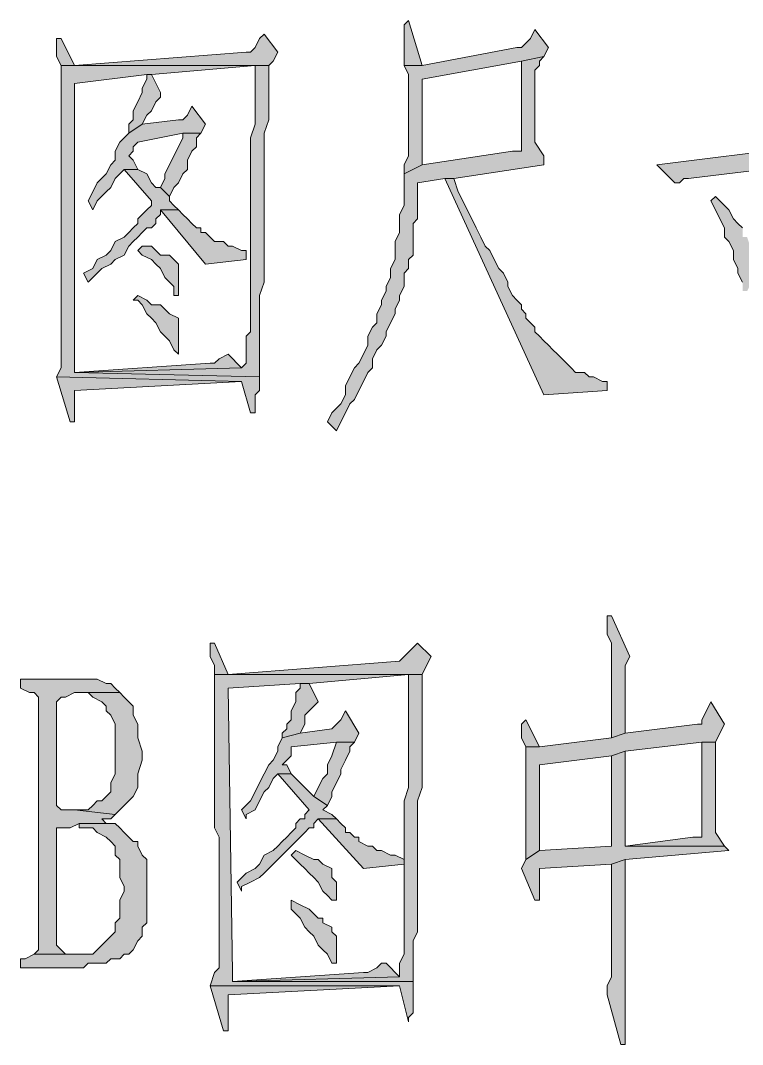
# Model space of a CAD drawing. Header units: millimetres. Extents: x 24 to 410, y 10 to 282.
# Drawn here: x 273.26 to 280.03, y 55.75 to 65.36 of the extents above; entities that cross this region are included whole.
import ezdxf

# ---------------------------------------------------------------- set-up
doc = ezdxf.new("R2010")
doc.units = ezdxf.units.MM

msp = doc.modelspace()

# ---------------------------------------------------------------- hatches: boundary and pattern name
h = msp.add_hatch(color=7)
h.dxf.hatch_style = 2
h.paths.add_polyline_path([(276.902333, 65.362667), (276.86, 65.320333), (276.86, 64.939333), (277.029333, 64.939333)])
h = msp.add_hatch(color=7)
h.dxf.hatch_style = 2
h.paths.add_polyline_path([(278.087667, 65.278), (278.045333, 65.193333), (278.003, 65.151), (277.960667, 65.108667), (277.918333, 65.108667), (277.029333, 64.939333), (276.86, 64.939333), (276.902333, 64.854667), (276.902333, 64.092667), (276.86, 64.008), (276.86, 63.923333), (277.029333, 64.008), (277.029333, 64.558333), (277.029333, 64.643), (277.029333, 64.812333), (277.960667, 64.981667), (278.172333, 65.024), (278.214667, 65.108667)])
h = msp.add_hatch(color=7)
h.dxf.hatch_style = 2
h.paths.add_polyline_path([(273.642667, 65.193333), (273.600333, 65.193333), (273.600333, 65.108667), (273.600333, 65.024), (273.642667, 64.939333), (275.463, 64.939333), (275.463, 64.854667), (275.463, 64.389), (275.420667, 64.262), (275.420667, 62.738), (275.420667, 62.695667), (275.420667, 62.441667), (275.378333, 62.399333), (275.378333, 62.145333), (275.336, 62.103), (273.769667, 62.060667), (275.505333, 62.018333), (275.505333, 62.780333), (275.547667, 62.907333), (275.547667, 64.304333), (275.59, 64.431333), (275.59, 64.939333), (273.769667, 64.939333)])
h = msp.add_hatch(color=7)
h.dxf.hatch_style = 2
h.paths.add_polyline_path([(275.547667, 65.235667), (275.505333, 65.193333), (275.463, 65.108667), (275.420667, 65.066333), (275.378333, 65.066333), (273.769667, 64.939333), (275.59, 64.939333), (275.632333, 64.981667), (275.674667, 65.066333)])
h = msp.add_hatch(color=7)
h.dxf.hatch_style = 2
h.paths.add_polyline_path([(278.172333, 65.024), (277.960667, 64.981667), (277.960667, 64.135), (277.918333, 64.135), (277.876, 64.135), (277.029333, 64.008), (276.86, 63.923333), (276.86, 63.627), (276.817667, 63.542333), (276.817667, 63.373), (276.775333, 63.288333), (276.775333, 63.119), (276.733, 63.034333), (276.733, 62.949667), (276.690667, 62.865), (276.690667, 62.822667), (276.648333, 62.738), (276.648333, 62.695667), (276.606, 62.611), (276.606, 62.526333), (276.563667, 62.484), (276.521333, 62.399333), (276.521333, 62.314667), (276.479, 62.23), (276.436667, 62.145333), (276.394333, 62.103), (276.352, 62.018333), (276.309667, 61.933667), (276.309667, 61.849), (276.267333, 61.764333), (276.182667, 61.679667), (276.140333, 61.595), (276.225, 61.510333), (276.267333, 61.595), (276.309667, 61.679667), (276.352, 61.764333), (276.394333, 61.806667), (276.436667, 61.891333), (276.479, 61.976), (276.521333, 62.060667), (276.563667, 62.103), (276.563667, 62.187667), (276.606, 62.272333), (276.648333, 62.314667), (276.690667, 62.399333), (276.690667, 62.441667), (276.733, 62.526333), (276.775333, 62.611), (276.775333, 62.653333), (276.817667, 62.738), (276.817667, 62.780333), (276.86, 62.865), (276.86, 62.992), (276.902333, 63.034333), (276.902333, 63.119), (276.944667, 63.161333), (276.944667, 63.457667), (276.987, 63.5), (276.987, 63.838667), (277.241, 63.881), (277.325667, 63.881), (278.172333, 64.008), (278.172333, 64.092667), (278.087667, 64.219667), (278.087667, 64.897), (278.13, 64.939333), (278.13, 64.981667)])
h = msp.add_hatch(color=7)
h.dxf.hatch_style = 2
h.paths.add_polyline_path([(273.642667, 64.939333), (273.642667, 62.780333), (273.642667, 62.653333), (273.642667, 62.103), (273.600333, 62.018333), (275.336, 61.976), (275.420667, 61.679667), (275.463, 61.679667), (275.463, 61.764333), (275.463, 61.849), (275.505333, 61.891333), (275.505333, 62.018333), (273.769667, 62.060667), (273.769667, 64.77), (274.447, 64.854667), (274.489333, 64.854667), (275.463, 64.939333)])
h = msp.add_hatch(color=7)
h.dxf.hatch_style = 2
h.paths.add_polyline_path([(274.489333, 64.854667), (274.447, 64.854667), (274.447, 64.812333), (274.404667, 64.727667), (274.404667, 64.685333), (274.362333, 64.600667), (274.32, 64.516), (274.32, 64.431333), (274.277667, 64.389), (274.277667, 64.304333), (274.404667, 64.389), (274.447, 64.473667), (274.489333, 64.516), (274.531667, 64.600667), (274.574, 64.643), (274.574, 64.685333)])
h = msp.add_hatch(color=7)
h.dxf.hatch_style = 2
h.paths.add_polyline_path([(274.870333, 64.558333), (274.828, 64.473667), (274.785667, 64.431333), (274.743333, 64.431333), (274.404667, 64.389), (274.277667, 64.304333), (274.235333, 64.262), (274.193, 64.219667), (274.150667, 64.135), (274.150667, 64.050333), (274.108333, 64.008), (274.066, 63.923333), (273.981333, 63.838667), (273.939, 63.754), (273.896667, 63.669333), (273.939, 63.584667), (273.981333, 63.669333), (274.066, 63.754), (274.108333, 63.796333), (274.150667, 63.881), (274.193, 63.923333), (274.235333, 63.965667), (274.362333, 63.965667), (274.32, 64.050333), (274.277667, 64.092667), (274.32, 64.135), (274.32, 64.177333), (274.362333, 64.219667), (274.785667, 64.304333), (274.955, 64.304333), (274.997333, 64.389)])
h = msp.add_hatch(color=7)
h.dxf.hatch_style = 2
h.paths.add_polyline_path([(274.955, 64.304333), (274.785667, 64.304333), (274.785667, 64.262), (274.743333, 64.177333), (274.701, 64.092667), (274.658667, 64.008), (274.616333, 63.923333), (274.616333, 63.881), (274.574, 63.796333), (274.658667, 63.711667), (274.701, 63.796333), (274.743333, 63.838667), (274.785667, 63.923333), (274.828, 63.965667), (274.828, 64.050333), (274.870333, 64.135), (274.912667, 64.177333), (274.912667, 64.262)])
h = msp.add_hatch(color=7)
h.dxf.hatch_style = 2
h.paths.add_polyline_path([(281.389667, 64.346667), (281.305, 64.304333), (281.262667, 64.262), (281.220333, 64.219667), (280.712333, 64.177333), (280.585333, 64.177333), (279.230667, 64.008), (279.4, 63.838667), (279.442333, 63.838667), (279.484667, 63.881), (279.527, 63.881), (280.585333, 64.008), (280.712333, 64.050333), (281.559, 64.135), (281.559, 64.177333)])
h = msp.add_hatch(color=7)
h.dxf.hatch_style = 2
h.paths.add_polyline_path([(274.362333, 63.965667), (274.235333, 63.965667), (274.489333, 63.669333), (274.489333, 63.627), (274.447, 63.584667), (274.404667, 63.542333), (274.362333, 63.5), (274.362333, 63.457667), (274.32, 63.415333), (274.277667, 63.373), (274.235333, 63.330667), (274.150667, 63.288333), (274.108333, 63.203667), (274.066, 63.161333), (273.981333, 63.119), (273.939, 63.034333), (273.854333, 62.992), (273.896667, 62.907333), (273.981333, 62.992), (274.023667, 63.034333), (274.108333, 63.076667), (274.150667, 63.119), (274.235333, 63.161333), (274.277667, 63.246), (274.32, 63.288333), (274.362333, 63.330667), (274.404667, 63.373), (274.447, 63.415333), (274.489333, 63.415333), (274.531667, 63.457667), (274.531667, 63.5), (274.574, 63.542333), (274.574, 63.584667), (274.743333, 63.584667), (274.701, 63.627), (274.658667, 63.669333), (274.658667, 63.711667), (274.574, 63.796333), (274.531667, 63.796333), (274.489333, 63.838667), (274.447, 63.923333)])
h = msp.add_hatch(color=7)
h.dxf.hatch_style = 2
h.paths.add_polyline_path([(277.325667, 63.881), (277.241, 63.881), (278.172333, 61.849), (278.765, 61.891333), (278.765, 61.976), (278.722667, 61.976), (278.638, 62.018333), (278.595667, 62.018333), (278.553333, 62.060667), (278.468667, 62.060667), (278.426333, 62.103), (278.384, 62.145333), (278.341667, 62.187667), (278.299333, 62.23), (278.257, 62.272333), (278.214667, 62.314667), (278.172333, 62.357), (278.13, 62.399333), (278.087667, 62.441667), (278.087667, 62.484), (278.045333, 62.526333), (278.003, 62.568667), (278.003, 62.611), (277.960667, 62.653333), (277.960667, 62.695667), (277.918333, 62.738), (277.876, 62.780333), (277.833667, 62.865), (277.833667, 62.907333), (277.791333, 62.992), (277.749, 63.034333), (277.706667, 63.119), (277.664333, 63.203667), (277.622, 63.246), (277.579667, 63.330667), (277.537333, 63.415333), (277.495, 63.5), (277.452667, 63.584667), (277.410333, 63.669333), (277.368, 63.754)])
h = msp.add_hatch(color=7)
h.dxf.hatch_style = 2
h.paths.add_polyline_path([(279.781, 63.711667), (279.738667, 63.669333), (279.781, 63.584667), (279.823333, 63.5), (279.865667, 63.415333), (279.865667, 63.330667), (279.908, 63.288333), (279.950333, 63.203667), (279.950333, 63.119), (279.992667, 63.034333), (279.992667, 62.992), (280.035, 62.907333), (280.035, 62.822667), (280.077333, 62.822667), (280.119667, 62.907333), (280.162, 62.992), (280.162, 63.161333), (280.119667, 63.203667), (280.077333, 63.330667), (280.035, 63.330667), (280.035, 63.415333), (279.992667, 63.457667), (279.950333, 63.5), (279.908, 63.584667), (279.865667, 63.627)])
h = msp.add_hatch(color=7)
h.dxf.hatch_style = 2
h.paths.add_polyline_path([(274.743333, 63.584667), (274.574, 63.584667), (274.997333, 63.076667), (275.378333, 63.119), (275.378333, 63.203667), (275.336, 63.203667), (275.251333, 63.246), (275.209, 63.246), (275.166667, 63.288333), (275.082, 63.288333), (275.039667, 63.330667), (274.997333, 63.373), (274.955, 63.373), (274.955, 63.415333), (274.912667, 63.415333), (274.870333, 63.457667), (274.828, 63.5), (274.785667, 63.542333)])
h = msp.add_hatch(color=7)
h.dxf.hatch_style = 2
h.paths.add_polyline_path([(274.404667, 63.246), (274.362333, 63.203667), (274.404667, 63.161333), (274.489333, 63.119), (274.531667, 63.076667), (274.574, 63.034333), (274.616333, 62.949667), (274.658667, 62.907333), (274.701, 62.865), (274.701, 62.780333), (274.743333, 62.780333), (274.743333, 63.076667), (274.701, 63.119), (274.658667, 63.161333), (274.574, 63.161333), (274.531667, 63.203667), (274.489333, 63.246)])
h = msp.add_hatch(color=7)
h.dxf.hatch_style = 2
h.paths.add_polyline_path([(274.362333, 62.780333), (274.32, 62.738), (274.362333, 62.738), (274.404667, 62.695667), (274.447, 62.611), (274.489333, 62.568667), (274.531667, 62.526333), (274.574, 62.441667), (274.616333, 62.399333), (274.658667, 62.357), (274.701, 62.272333), (274.743333, 62.23), (274.743333, 62.568667), (274.658667, 62.611), (274.616333, 62.653333), (274.574, 62.695667), (274.489333, 62.695667), (274.447, 62.738)])
h = msp.add_hatch(color=7)
h.dxf.hatch_style = 2
h.paths.add_polyline_path([(275.209, 62.23), (275.124333, 62.187667), (275.082, 62.145333), (275.039667, 62.145333), (273.769667, 62.060667), (275.336, 62.103)])
h = msp.add_hatch(color=7)
h.dxf.hatch_style = 2
h.paths.add_polyline_path([(273.600333, 62.018333), (273.727333, 61.595), (273.769667, 61.595), (273.769667, 61.891333), (275.336, 61.976)])
h = msp.add_hatch(color=7)
h.dxf.hatch_style = 2
h.paths.add_polyline_path([(278.807333, 59.774667), (278.765, 59.774667), (278.765, 59.69), (278.765, 59.605333), (278.807333, 59.520667), (278.807333, 58.631667), (278.934333, 58.674), (278.934333, 58.885667), (278.934333, 58.970333), (278.934333, 59.309), (278.976667, 59.393667)])
h = msp.add_hatch(color=7)
h.dxf.hatch_style = 2
h.paths.add_polyline_path([(275.082, 59.520667), (275.039667, 59.520667), (275.039667, 59.393667), (275.082, 59.309), (275.082, 59.224333), (276.902333, 59.224333), (276.902333, 58.166), (276.86, 58.039), (276.86, 57.023), (276.86, 56.980667), (276.86, 56.599667), (276.817667, 56.515), (276.817667, 56.388), (275.251333, 56.345667), (276.944667, 56.345667), (276.944667, 56.388), (276.944667, 56.726667), (276.987, 56.811333), (276.987, 58.039), (277.029333, 58.166), (277.029333, 59.224333), (275.209, 59.224333)])
h = msp.add_hatch(color=7)
h.dxf.hatch_style = 2
h.paths.add_polyline_path([(276.987, 59.520667), (276.944667, 59.478333), (276.902333, 59.436), (276.86, 59.393667), (276.817667, 59.351333), (275.209, 59.224333), (277.029333, 59.224333), (277.071667, 59.309), (277.114, 59.393667)])
h = msp.add_hatch(color=7)
h.dxf.hatch_style = 2
h.paths.add_polyline_path([(275.082, 59.224333), (275.082, 57.785), (275.124333, 57.700333), (275.124333, 57.065333), (275.124333, 56.980667), (275.124333, 56.472667), (275.082, 56.430333), (275.039667, 56.303333), (276.817667, 56.303333), (276.902333, 55.964667), (276.902333, 56.007), (276.944667, 56.049333), (276.944667, 56.345667), (275.251333, 56.345667), (275.251333, 56.430333), (275.209, 59.097333), (275.886333, 59.139667), (275.971, 59.139667), (276.902333, 59.224333)])
h = msp.add_hatch(color=7)
h.dxf.hatch_style = 2
h.paths.add_polyline_path([(273.812, 59.182), (273.261667, 59.182), (273.261667, 59.097333), (273.346333, 59.055), (273.388667, 59.055), (273.431, 59.012667), (273.431, 56.642), (273.388667, 56.599667), (273.727333, 56.599667), (273.685, 56.599667), (273.642667, 56.642), (273.600333, 56.684333), (273.600333, 57.785), (273.642667, 57.785), (273.727333, 57.785), (273.812, 57.827333), (274.150667, 57.827333), (274.066, 57.827333), (274.023667, 57.869667), (274.108333, 57.869667), (274.150667, 57.912), (273.769667, 57.954333), (273.642667, 57.954333), (273.600333, 57.996667), (273.600333, 58.970333), (273.642667, 59.012667), (273.685, 59.012667), (273.769667, 59.055), (274.193, 59.055), (274.150667, 59.097333), (274.108333, 59.139667), (274.066, 59.139667), (273.981333, 59.182)])
h = msp.add_hatch(color=7)
h.dxf.hatch_style = 2
h.paths.add_polyline_path([(275.971, 59.139667), (275.886333, 59.139667), (275.886333, 59.097333), (275.844, 59.055), (275.844, 58.970333), (275.801667, 58.885667), (275.801667, 58.801), (275.759333, 58.758667), (275.759333, 58.716333), (275.717, 58.674), (275.717, 58.631667), (275.886333, 58.674), (275.928667, 58.758667), (275.928667, 58.843333), (275.971, 58.885667), (276.013333, 58.928), (276.055667, 58.970333)])
h = msp.add_hatch(color=7)
h.dxf.hatch_style = 2
h.paths.add_polyline_path([(274.193, 59.055), (273.812, 59.055), (273.854333, 59.055), (273.896667, 59.055), (273.939, 59.012667), (274.023667, 58.970333), (274.066, 58.928), (274.066, 58.885667), (274.108333, 58.843333), (274.150667, 58.758667), (274.150667, 58.293), (274.108333, 58.208333), (274.108333, 58.123667), (274.066, 58.081333), (274.023667, 58.039), (273.981333, 58.039), (273.939, 57.996667), (273.896667, 57.954333), (273.769667, 57.954333), (274.150667, 57.912), (274.193, 57.954333), (274.235333, 57.996667), (274.277667, 58.039), (274.32, 58.081333), (274.362333, 58.166), (274.362333, 58.293), (274.404667, 58.42), (274.404667, 58.504667), (274.362333, 58.631667), (274.362333, 58.758667), (274.32, 58.843333), (274.32, 58.928), (274.277667, 58.970333), (274.235333, 59.012667)])
h = msp.add_hatch(color=7)
h.dxf.hatch_style = 2
h.paths.add_polyline_path([(279.738667, 58.970333), (279.696333, 58.885667), (279.654, 58.801), (279.654, 58.758667), (279.611667, 58.758667), (278.934333, 58.674), (278.807333, 58.631667), (278.13, 58.547), (278.003, 58.547), (278.003, 58.462333), (278.003, 57.488667), (278.13, 57.573333), (278.13, 57.658), (278.13, 58.377667), (278.807333, 58.462333), (278.934333, 58.504667), (279.654, 58.589333), (279.781, 58.589333), (279.823333, 58.674), (279.865667, 58.758667)])
h = msp.add_hatch(color=7)
h.dxf.hatch_style = 2
h.paths.add_polyline_path([(276.309667, 58.885667), (276.267333, 58.801), (276.225, 58.758667), (276.182667, 58.716333), (275.886333, 58.674), (275.717, 58.631667), (275.674667, 58.547), (275.674667, 58.504667), (275.632333, 58.42), (275.59, 58.377667), (275.547667, 58.293), (275.505333, 58.208333), (275.463, 58.123667), (275.420667, 58.039), (275.336, 57.954333), (275.378333, 57.869667), (275.378333, 57.912), (275.463, 57.954333), (275.505333, 58.039), (275.547667, 58.123667), (275.59, 58.166), (275.632333, 58.250667), (275.674667, 58.293), (275.801667, 58.293), (275.759333, 58.377667), (275.717, 58.377667), (275.759333, 58.42), (275.801667, 58.462333), (275.801667, 58.547), (276.225, 58.589333), (276.394333, 58.589333), (276.436667, 58.674)])
h = msp.add_hatch(color=7)
h.dxf.hatch_style = 2
h.paths.add_polyline_path([(278.003, 58.801), (277.960667, 58.758667), (277.960667, 58.631667), (278.003, 58.547), (278.13, 58.547)])
h = msp.add_hatch(color=7)
h.dxf.hatch_style = 2
h.paths.add_polyline_path([(276.394333, 58.589333), (276.225, 58.589333), (276.182667, 58.462333), (276.140333, 58.377667), (276.140333, 58.293), (276.098, 58.250667), (276.055667, 58.166), (276.013333, 58.081333), (276.140333, 57.996667), (276.182667, 58.081333), (276.182667, 58.123667), (276.225, 58.208333), (276.267333, 58.293), (276.267333, 58.335333), (276.309667, 58.42), (276.352, 58.504667), (276.352, 58.547)])
h = msp.add_hatch(color=7)
h.dxf.hatch_style = 2
h.paths.add_polyline_path([(279.781, 58.589333), (279.654, 58.589333), (279.654, 57.700333), (279.569333, 57.700333), (278.934333, 57.615667), (279.865667, 57.615667), (279.781, 57.742667)])
h = msp.add_hatch(color=7)
h.dxf.hatch_style = 2
h.paths.add_polyline_path([(278.934333, 58.504667), (278.807333, 58.462333), (278.807333, 57.615667), (278.13, 57.573333), (278.003, 57.488667), (277.960667, 57.404), (278.087667, 57.107667), (278.13, 57.107667), (278.13, 57.192333), (278.13, 57.404), (278.807333, 57.446333), (278.934333, 57.488667), (279.908, 57.573333), (279.865667, 57.615667), (278.934333, 57.615667), (278.934333, 57.658), (278.934333, 57.869667), (278.934333, 57.954333)])
h = msp.add_hatch(color=7)
h.dxf.hatch_style = 2
h.paths.add_polyline_path([(275.801667, 58.293), (275.674667, 58.293), (275.971, 57.954333), (275.928667, 57.912), (275.928667, 57.869667), (275.886333, 57.869667), (275.844, 57.827333), (275.844, 57.785), (275.801667, 57.742667), (275.759333, 57.700333), (275.717, 57.658), (275.674667, 57.615667), (275.632333, 57.573333), (275.547667, 57.531), (275.505333, 57.446333), (275.463, 57.404), (275.378333, 57.361667), (275.293667, 57.277), (275.336, 57.192333), (275.336, 57.234667), (275.420667, 57.277), (275.505333, 57.319333), (275.547667, 57.361667), (275.632333, 57.446333), (275.674667, 57.488667), (275.717, 57.531), (275.759333, 57.573333), (275.801667, 57.615667), (275.844, 57.658), (275.886333, 57.700333), (275.928667, 57.742667), (275.971, 57.785), (276.013333, 57.785), (276.013333, 57.827333), (276.055667, 57.869667), (276.225, 57.869667), (276.182667, 57.912), (276.098, 57.954333), (276.140333, 57.996667), (276.013333, 58.081333), (275.928667, 58.166), (275.886333, 58.208333)])
h = msp.add_hatch(color=7)
h.dxf.hatch_style = 2
h.paths.add_polyline_path([(276.225, 57.869667), (276.055667, 57.869667), (276.479, 57.404), (276.86, 57.446333), (276.86, 57.488667), (276.775333, 57.531), (276.733, 57.531), (276.648333, 57.573333), (276.606, 57.573333), (276.563667, 57.615667), (276.521333, 57.615667), (276.436667, 57.658), (276.436667, 57.700333), (276.394333, 57.700333), (276.352, 57.742667), (276.309667, 57.742667), (276.309667, 57.785), (276.267333, 57.827333)])
h = msp.add_hatch(color=7)
h.dxf.hatch_style = 2
h.paths.add_polyline_path([(274.150667, 57.827333), (273.812, 57.827333), (273.812, 57.785), (273.939, 57.785), (273.981333, 57.742667), (274.066, 57.700333), (274.108333, 57.658), (274.150667, 57.615667), (274.150667, 57.531), (274.193, 57.488667), (274.193, 57.319333), (274.235333, 57.234667), (274.235333, 57.192333), (274.193, 57.107667), (274.193, 56.938333), (274.150667, 56.896), (274.150667, 56.811333), (274.108333, 56.769), (274.066, 56.726667), (274.023667, 56.684333), (273.981333, 56.642), (273.939, 56.599667), (273.896667, 56.599667), (273.388667, 56.599667), (273.304, 56.557333), (273.261667, 56.557333), (273.261667, 56.472667), (273.854333, 56.472667), (273.896667, 56.515), (274.066, 56.515), (274.108333, 56.557333), (274.193, 56.557333), (274.235333, 56.599667), (274.277667, 56.599667), (274.32, 56.642), (274.362333, 56.726667), (274.404667, 56.769), (274.404667, 56.853667), (274.447, 56.896), (274.447, 57.488667), (274.404667, 57.531), (274.362333, 57.615667), (274.362333, 57.658), (274.32, 57.658), (274.277667, 57.700333), (274.235333, 57.742667), (274.193, 57.785)])
h = msp.add_hatch(color=7)
h.dxf.hatch_style = 2
h.paths.add_polyline_path([(275.844, 57.573333), (275.801667, 57.531), (275.886333, 57.446333), (275.928667, 57.404), (275.971, 57.361667), (276.013333, 57.319333), (276.055667, 57.277), (276.098, 57.192333), (276.140333, 57.15), (276.182667, 57.107667), (276.225, 57.107667), (276.225, 57.15), (276.225, 57.277), (276.182667, 57.319333), (276.182667, 57.404), (276.098, 57.446333), (276.055667, 57.488667), (276.013333, 57.488667), (275.928667, 57.531)])
h = msp.add_hatch(color=7)
h.dxf.hatch_style = 2
h.paths.add_polyline_path([(278.934333, 57.488667), (278.807333, 57.446333), (278.807333, 56.388), (278.765, 56.303333), (278.765, 56.218667), (278.892, 55.753), (278.934333, 55.753), (278.934333, 56.345667), (278.934333, 56.557333), (278.934333, 56.684333)])
h = msp.add_hatch(color=7)
h.dxf.hatch_style = 2
h.paths.add_polyline_path([(275.801667, 57.107667), (275.801667, 57.023), (275.844, 56.980667), (275.886333, 56.938333), (275.928667, 56.853667), (275.971, 56.811333), (276.013333, 56.769), (276.055667, 56.684333), (276.098, 56.642), (276.140333, 56.599667), (276.182667, 56.515), (276.225, 56.515), (276.225, 56.599667), (276.225, 56.769), (276.182667, 56.811333), (276.182667, 56.853667), (276.098, 56.896), (276.098, 56.938333), (276.055667, 56.938333), (276.013333, 56.980667), (275.971, 57.023), (275.886333, 57.065333)])
h = msp.add_hatch(color=7)
h.dxf.hatch_style = 2
h.paths.add_polyline_path([(276.690667, 56.515), (276.648333, 56.515), (276.606, 56.472667), (276.521333, 56.430333), (276.479, 56.430333), (275.251333, 56.345667), (276.817667, 56.388)])
h = msp.add_hatch(color=7)
h.dxf.hatch_style = 2
h.paths.add_polyline_path([(275.039667, 56.303333), (275.166667, 55.88), (275.209, 55.88), (275.209, 56.218667), (276.817667, 56.303333)])

# ---------------------------------------------------------------- linework, layer by layer
at = {"color": 7, "lineweight": 0}
for points in [[(276.902333, 65.362667), (276.86, 65.320333), (276.86, 64.939333), (277.029333, 64.939333)], [(278.087667, 65.278), (278.045333, 65.193333), (278.003, 65.151), (277.960667, 65.108667), (277.918333, 65.108667), (277.029333, 64.939333), (276.86, 64.939333), (276.902333, 64.854667), (276.902333, 64.092667), (276.86, 64.008), (276.86, 63.923333), (277.029333, 64.008), (277.029333, 64.558333), (277.029333, 64.643), (277.029333, 64.812333), (277.960667, 64.981667), (278.172333, 65.024), (278.214667, 65.108667)], [(273.642667, 65.193333), (273.600333, 65.193333), (273.600333, 65.108667), (273.600333, 65.024), (273.642667, 64.939333), (275.463, 64.939333), (275.463, 64.854667), (275.463, 64.389), (275.420667, 64.262), (275.420667, 62.738), (275.420667, 62.695667), (275.420667, 62.441667), (275.378333, 62.399333), (275.378333, 62.145333), (275.336, 62.103), (273.769667, 62.060667), (275.505333, 62.018333), (275.505333, 62.780333), (275.547667, 62.907333), (275.547667, 64.304333), (275.59, 64.431333), (275.59, 64.939333), (273.769667, 64.939333)], [(275.547667, 65.235667), (275.505333, 65.193333), (275.463, 65.108667), (275.420667, 65.066333), (275.378333, 65.066333), (273.769667, 64.939333), (275.59, 64.939333), (275.632333, 64.981667), (275.674667, 65.066333)], [(278.172333, 65.024), (277.960667, 64.981667), (277.960667, 64.135), (277.918333, 64.135), (277.876, 64.135), (277.029333, 64.008), (276.86, 63.923333), (276.86, 63.627), (276.817667, 63.542333), (276.817667, 63.373), (276.775333, 63.288333), (276.775333, 63.119), (276.733, 63.034333), (276.733, 62.949667), (276.690667, 62.865), (276.690667, 62.822667), (276.648333, 62.738), (276.648333, 62.695667), (276.606, 62.611), (276.606, 62.526333), (276.563667, 62.484), (276.521333, 62.399333), (276.521333, 62.314667), (276.479, 62.23), (276.436667, 62.145333), (276.394333, 62.103), (276.352, 62.018333), (276.309667, 61.933667), (276.309667, 61.849), (276.267333, 61.764333), (276.182667, 61.679667), (276.140333, 61.595), (276.225, 61.510333), (276.267333, 61.595), (276.309667, 61.679667), (276.352, 61.764333), (276.394333, 61.806667), (276.436667, 61.891333), (276.479, 61.976), (276.521333, 62.060667), (276.563667, 62.103), (276.563667, 62.187667), (276.606, 62.272333), (276.648333, 62.314667), (276.690667, 62.399333), (276.690667, 62.441667), (276.733, 62.526333), (276.775333, 62.611), (276.775333, 62.653333), (276.817667, 62.738), (276.817667, 62.780333), (276.86, 62.865), (276.86, 62.992), (276.902333, 63.034333), (276.902333, 63.119), (276.944667, 63.161333), (276.944667, 63.457667), (276.987, 63.5), (276.987, 63.838667), (277.241, 63.881), (277.325667, 63.881), (278.172333, 64.008), (278.172333, 64.092667), (278.087667, 64.219667), (278.087667, 64.897), (278.13, 64.939333), (278.13, 64.981667)], [(273.642667, 64.939333), (273.642667, 62.780333), (273.642667, 62.653333), (273.642667, 62.103), (273.600333, 62.018333), (275.336, 61.976), (275.420667, 61.679667), (275.463, 61.679667), (275.463, 61.764333), (275.463, 61.849), (275.505333, 61.891333), (275.505333, 62.018333), (273.769667, 62.060667), (273.769667, 64.77), (274.447, 64.854667), (274.489333, 64.854667), (275.463, 64.939333)], [(274.489333, 64.854667), (274.447, 64.854667), (274.447, 64.812333), (274.404667, 64.727667), (274.404667, 64.685333), (274.362333, 64.600667), (274.32, 64.516), (274.32, 64.431333), (274.277667, 64.389), (274.277667, 64.304333), (274.404667, 64.389), (274.447, 64.473667), (274.489333, 64.516), (274.531667, 64.600667), (274.574, 64.643), (274.574, 64.685333)], [(274.870333, 64.558333), (274.828, 64.473667), (274.785667, 64.431333), (274.743333, 64.431333), (274.404667, 64.389), (274.277667, 64.304333), (274.235333, 64.262), (274.193, 64.219667), (274.150667, 64.135), (274.150667, 64.050333), (274.108333, 64.008), (274.066, 63.923333), (273.981333, 63.838667), (273.939, 63.754), (273.896667, 63.669333), (273.939, 63.584667), (273.981333, 63.669333), (274.066, 63.754), (274.108333, 63.796333), (274.150667, 63.881), (274.193, 63.923333), (274.235333, 63.965667), (274.362333, 63.965667), (274.32, 64.050333), (274.277667, 64.092667), (274.32, 64.135), (274.32, 64.177333), (274.362333, 64.219667), (274.785667, 64.304333), (274.955, 64.304333), (274.997333, 64.389)], [(274.955, 64.304333), (274.785667, 64.304333), (274.785667, 64.262), (274.743333, 64.177333), (274.701, 64.092667), (274.658667, 64.008), (274.616333, 63.923333), (274.616333, 63.881), (274.574, 63.796333), (274.658667, 63.711667), (274.701, 63.796333), (274.743333, 63.838667), (274.785667, 63.923333), (274.828, 63.965667), (274.828, 64.050333), (274.870333, 64.135), (274.912667, 64.177333), (274.912667, 64.262)], [(281.389667, 64.346667), (281.305, 64.304333), (281.262667, 64.262), (281.220333, 64.219667), (280.712333, 64.177333), (280.585333, 64.177333), (279.230667, 64.008), (279.4, 63.838667), (279.442333, 63.838667), (279.484667, 63.881), (279.527, 63.881), (280.585333, 64.008), (280.712333, 64.050333), (281.559, 64.135), (281.559, 64.177333)], [(274.362333, 63.965667), (274.235333, 63.965667), (274.489333, 63.669333), (274.489333, 63.627), (274.447, 63.584667), (274.404667, 63.542333), (274.362333, 63.5), (274.362333, 63.457667), (274.32, 63.415333), (274.277667, 63.373), (274.235333, 63.330667), (274.150667, 63.288333), (274.108333, 63.203667), (274.066, 63.161333), (273.981333, 63.119), (273.939, 63.034333), (273.854333, 62.992), (273.896667, 62.907333), (273.981333, 62.992), (274.023667, 63.034333), (274.108333, 63.076667), (274.150667, 63.119), (274.235333, 63.161333), (274.277667, 63.246), (274.32, 63.288333), (274.362333, 63.330667), (274.404667, 63.373), (274.447, 63.415333), (274.489333, 63.415333), (274.531667, 63.457667), (274.531667, 63.5), (274.574, 63.542333), (274.574, 63.584667), (274.743333, 63.584667), (274.701, 63.627), (274.658667, 63.669333), (274.658667, 63.711667), (274.574, 63.796333), (274.531667, 63.796333), (274.489333, 63.838667), (274.447, 63.923333)], [(277.325667, 63.881), (277.241, 63.881), (278.172333, 61.849), (278.765, 61.891333), (278.765, 61.976), (278.722667, 61.976), (278.638, 62.018333), (278.595667, 62.018333), (278.553333, 62.060667), (278.468667, 62.060667), (278.426333, 62.103), (278.384, 62.145333), (278.341667, 62.187667), (278.299333, 62.23), (278.257, 62.272333), (278.214667, 62.314667), (278.172333, 62.357), (278.13, 62.399333), (278.087667, 62.441667), (278.087667, 62.484), (278.045333, 62.526333), (278.003, 62.568667), (278.003, 62.611), (277.960667, 62.653333), (277.960667, 62.695667), (277.918333, 62.738), (277.876, 62.780333), (277.833667, 62.865), (277.833667, 62.907333), (277.791333, 62.992), (277.749, 63.034333), (277.706667, 63.119), (277.664333, 63.203667), (277.622, 63.246), (277.579667, 63.330667), (277.537333, 63.415333), (277.495, 63.5), (277.452667, 63.584667), (277.410333, 63.669333), (277.368, 63.754)], [(274.743333, 63.584667), (274.574, 63.584667), (274.997333, 63.076667), (275.378333, 63.119), (275.378333, 63.203667), (275.336, 63.203667), (275.251333, 63.246), (275.209, 63.246), (275.166667, 63.288333), (275.082, 63.288333), (275.039667, 63.330667), (274.997333, 63.373), (274.955, 63.373), (274.955, 63.415333), (274.912667, 63.415333), (274.870333, 63.457667), (274.828, 63.5), (274.785667, 63.542333)], [(274.404667, 63.246), (274.362333, 63.203667), (274.404667, 63.161333), (274.489333, 63.119), (274.531667, 63.076667), (274.574, 63.034333), (274.616333, 62.949667), (274.658667, 62.907333), (274.701, 62.865), (274.701, 62.780333), (274.743333, 62.780333), (274.743333, 63.076667), (274.701, 63.119), (274.658667, 63.161333), (274.574, 63.161333), (274.531667, 63.203667), (274.489333, 63.246)], [(274.362333, 62.780333), (274.32, 62.738), (274.362333, 62.738), (274.404667, 62.695667), (274.447, 62.611), (274.489333, 62.568667), (274.531667, 62.526333), (274.574, 62.441667), (274.616333, 62.399333), (274.658667, 62.357), (274.701, 62.272333), (274.743333, 62.23), (274.743333, 62.568667), (274.658667, 62.611), (274.616333, 62.653333), (274.574, 62.695667), (274.489333, 62.695667), (274.447, 62.738)], [(275.209, 62.23), (275.124333, 62.187667), (275.082, 62.145333), (275.039667, 62.145333), (273.769667, 62.060667), (275.336, 62.103)], [(273.600333, 62.018333), (273.727333, 61.595), (273.769667, 61.595), (273.769667, 61.891333), (275.336, 61.976)], [(278.807333, 59.774667), (278.765, 59.774667), (278.765, 59.69), (278.765, 59.605333), (278.807333, 59.520667), (278.807333, 58.631667), (278.934333, 58.674), (278.934333, 58.885667), (278.934333, 58.970333), (278.934333, 59.309), (278.976667, 59.393667)], [(275.082, 59.520667), (275.039667, 59.520667), (275.039667, 59.393667), (275.082, 59.309), (275.082, 59.224333), (276.902333, 59.224333), (276.902333, 58.166), (276.86, 58.039), (276.86, 57.023), (276.86, 56.980667), (276.86, 56.599667), (276.817667, 56.515), (276.817667, 56.388), (275.251333, 56.345667), (276.944667, 56.345667), (276.944667, 56.388), (276.944667, 56.726667), (276.987, 56.811333), (276.987, 58.039), (277.029333, 58.166), (277.029333, 59.224333), (275.209, 59.224333)], [(276.987, 59.520667), (276.944667, 59.478333), (276.902333, 59.436), (276.86, 59.393667), (276.817667, 59.351333), (275.209, 59.224333), (277.029333, 59.224333), (277.071667, 59.309), (277.114, 59.393667)], [(275.082, 59.224333), (275.082, 57.785), (275.124333, 57.700333), (275.124333, 57.065333), (275.124333, 56.980667), (275.124333, 56.472667), (275.082, 56.430333), (275.039667, 56.303333), (276.817667, 56.303333), (276.902333, 55.964667), (276.902333, 56.007), (276.944667, 56.049333), (276.944667, 56.345667), (275.251333, 56.345667), (275.251333, 56.430333), (275.209, 59.097333), (275.886333, 59.139667), (275.971, 59.139667), (276.902333, 59.224333)], [(273.812, 59.182), (273.261667, 59.182), (273.261667, 59.097333), (273.346333, 59.055), (273.388667, 59.055), (273.431, 59.012667), (273.431, 56.642), (273.388667, 56.599667), (273.727333, 56.599667), (273.685, 56.599667), (273.642667, 56.642), (273.600333, 56.684333), (273.600333, 57.785), (273.642667, 57.785), (273.727333, 57.785), (273.812, 57.827333), (274.150667, 57.827333), (274.066, 57.827333), (274.023667, 57.869667), (274.108333, 57.869667), (274.150667, 57.912), (273.769667, 57.954333), (273.642667, 57.954333), (273.600333, 57.996667), (273.600333, 58.970333), (273.642667, 59.012667), (273.685, 59.012667), (273.769667, 59.055), (274.193, 59.055), (274.150667, 59.097333), (274.108333, 59.139667), (274.066, 59.139667), (273.981333, 59.182)], [(275.971, 59.139667), (275.886333, 59.139667), (275.886333, 59.097333), (275.844, 59.055), (275.844, 58.970333), (275.801667, 58.885667), (275.801667, 58.801), (275.759333, 58.758667), (275.759333, 58.716333), (275.717, 58.674), (275.717, 58.631667), (275.886333, 58.674), (275.928667, 58.758667), (275.928667, 58.843333), (275.971, 58.885667), (276.013333, 58.928), (276.055667, 58.970333)], [(274.193, 59.055), (273.812, 59.055), (273.854333, 59.055), (273.896667, 59.055), (273.939, 59.012667), (274.023667, 58.970333), (274.066, 58.928), (274.066, 58.885667), (274.108333, 58.843333), (274.150667, 58.758667), (274.150667, 58.293), (274.108333, 58.208333), (274.108333, 58.123667), (274.066, 58.081333), (274.023667, 58.039), (273.981333, 58.039), (273.939, 57.996667), (273.896667, 57.954333), (273.769667, 57.954333), (274.150667, 57.912), (274.193, 57.954333), (274.235333, 57.996667), (274.277667, 58.039), (274.32, 58.081333), (274.362333, 58.166), (274.362333, 58.293), (274.404667, 58.42), (274.404667, 58.504667), (274.362333, 58.631667), (274.362333, 58.758667), (274.32, 58.843333), (274.32, 58.928), (274.277667, 58.970333), (274.235333, 59.012667)], [(279.738667, 58.970333), (279.696333, 58.885667), (279.654, 58.801), (279.654, 58.758667), (279.611667, 58.758667), (278.934333, 58.674), (278.807333, 58.631667), (278.13, 58.547), (278.003, 58.547), (278.003, 58.462333), (278.003, 57.488667), (278.13, 57.573333), (278.13, 57.658), (278.13, 58.377667), (278.807333, 58.462333), (278.934333, 58.504667), (279.654, 58.589333), (279.781, 58.589333), (279.823333, 58.674), (279.865667, 58.758667)], [(276.309667, 58.885667), (276.267333, 58.801), (276.225, 58.758667), (276.182667, 58.716333), (275.886333, 58.674), (275.717, 58.631667), (275.674667, 58.547), (275.674667, 58.504667), (275.632333, 58.42), (275.59, 58.377667), (275.547667, 58.293), (275.505333, 58.208333), (275.463, 58.123667), (275.420667, 58.039), (275.336, 57.954333), (275.378333, 57.869667), (275.378333, 57.912), (275.463, 57.954333), (275.505333, 58.039), (275.547667, 58.123667), (275.59, 58.166), (275.632333, 58.250667), (275.674667, 58.293), (275.801667, 58.293), (275.759333, 58.377667), (275.717, 58.377667), (275.759333, 58.42), (275.801667, 58.462333), (275.801667, 58.547), (276.225, 58.589333), (276.394333, 58.589333), (276.436667, 58.674)], [(278.003, 58.801), (277.960667, 58.758667), (277.960667, 58.631667), (278.003, 58.547), (278.13, 58.547)], [(276.394333, 58.589333), (276.225, 58.589333), (276.182667, 58.462333), (276.140333, 58.377667), (276.140333, 58.293), (276.098, 58.250667), (276.055667, 58.166), (276.013333, 58.081333), (276.140333, 57.996667), (276.182667, 58.081333), (276.182667, 58.123667), (276.225, 58.208333), (276.267333, 58.293), (276.267333, 58.335333), (276.309667, 58.42), (276.352, 58.504667), (276.352, 58.547)], [(279.781, 58.589333), (279.654, 58.589333), (279.654, 57.700333), (279.569333, 57.700333), (278.934333, 57.615667), (279.865667, 57.615667), (279.781, 57.742667)], [(278.934333, 58.504667), (278.807333, 58.462333), (278.807333, 57.615667), (278.13, 57.573333), (278.003, 57.488667), (277.960667, 57.404), (278.087667, 57.107667), (278.13, 57.107667), (278.13, 57.192333), (278.13, 57.404), (278.807333, 57.446333), (278.934333, 57.488667), (279.908, 57.573333), (279.865667, 57.615667), (278.934333, 57.615667), (278.934333, 57.658), (278.934333, 57.869667), (278.934333, 57.954333)], [(275.801667, 58.293), (275.674667, 58.293), (275.971, 57.954333), (275.928667, 57.912), (275.928667, 57.869667), (275.886333, 57.869667), (275.844, 57.827333), (275.844, 57.785), (275.801667, 57.742667), (275.759333, 57.700333), (275.717, 57.658), (275.674667, 57.615667), (275.632333, 57.573333), (275.547667, 57.531), (275.505333, 57.446333), (275.463, 57.404), (275.378333, 57.361667), (275.293667, 57.277), (275.336, 57.192333), (275.336, 57.234667), (275.420667, 57.277), (275.505333, 57.319333), (275.547667, 57.361667), (275.632333, 57.446333), (275.674667, 57.488667), (275.717, 57.531), (275.759333, 57.573333), (275.801667, 57.615667), (275.844, 57.658), (275.886333, 57.700333), (275.928667, 57.742667), (275.971, 57.785), (276.013333, 57.785), (276.013333, 57.827333), (276.055667, 57.869667), (276.225, 57.869667), (276.182667, 57.912), (276.098, 57.954333), (276.140333, 57.996667), (276.013333, 58.081333), (275.928667, 58.166), (275.886333, 58.208333)], [(276.225, 57.869667), (276.055667, 57.869667), (276.479, 57.404), (276.86, 57.446333), (276.86, 57.488667), (276.775333, 57.531), (276.733, 57.531), (276.648333, 57.573333), (276.606, 57.573333), (276.563667, 57.615667), (276.521333, 57.615667), (276.436667, 57.658), (276.436667, 57.700333), (276.394333, 57.700333), (276.352, 57.742667), (276.309667, 57.742667), (276.309667, 57.785), (276.267333, 57.827333)], [(274.150667, 57.827333), (273.812, 57.827333), (273.812, 57.785), (273.939, 57.785), (273.981333, 57.742667), (274.066, 57.700333), (274.108333, 57.658), (274.150667, 57.615667), (274.150667, 57.531), (274.193, 57.488667), (274.193, 57.319333), (274.235333, 57.234667), (274.235333, 57.192333), (274.193, 57.107667), (274.193, 56.938333), (274.150667, 56.896), (274.150667, 56.811333), (274.108333, 56.769), (274.066, 56.726667), (274.023667, 56.684333), (273.981333, 56.642), (273.939, 56.599667), (273.896667, 56.599667), (273.388667, 56.599667), (273.304, 56.557333), (273.261667, 56.557333), (273.261667, 56.472667), (273.854333, 56.472667), (273.896667, 56.515), (274.066, 56.515), (274.108333, 56.557333), (274.193, 56.557333), (274.235333, 56.599667), (274.277667, 56.599667), (274.32, 56.642), (274.362333, 56.726667), (274.404667, 56.769), (274.404667, 56.853667), (274.447, 56.896), (274.447, 57.488667), (274.404667, 57.531), (274.362333, 57.615667), (274.362333, 57.658), (274.32, 57.658), (274.277667, 57.700333), (274.235333, 57.742667), (274.193, 57.785)], [(275.844, 57.573333), (275.801667, 57.531), (275.886333, 57.446333), (275.928667, 57.404), (275.971, 57.361667), (276.013333, 57.319333), (276.055667, 57.277), (276.098, 57.192333), (276.140333, 57.15), (276.182667, 57.107667), (276.225, 57.107667), (276.225, 57.15), (276.225, 57.277), (276.182667, 57.319333), (276.182667, 57.404), (276.098, 57.446333), (276.055667, 57.488667), (276.013333, 57.488667), (275.928667, 57.531)], [(278.934333, 57.488667), (278.807333, 57.446333), (278.807333, 56.388), (278.765, 56.303333), (278.765, 56.218667), (278.892, 55.753), (278.934333, 55.753), (278.934333, 56.345667), (278.934333, 56.557333), (278.934333, 56.684333)], [(275.801667, 57.107667), (275.801667, 57.023), (275.844, 56.980667), (275.886333, 56.938333), (275.928667, 56.853667), (275.971, 56.811333), (276.013333, 56.769), (276.055667, 56.684333), (276.098, 56.642), (276.140333, 56.599667), (276.182667, 56.515), (276.225, 56.515), (276.225, 56.599667), (276.225, 56.769), (276.182667, 56.811333), (276.182667, 56.853667), (276.098, 56.896), (276.098, 56.938333), (276.055667, 56.938333), (276.013333, 56.980667), (275.971, 57.023), (275.886333, 57.065333)], [(276.690667, 56.515), (276.648333, 56.515), (276.606, 56.472667), (276.521333, 56.430333), (276.479, 56.430333), (275.251333, 56.345667), (276.817667, 56.388)], [(275.039667, 56.303333), (275.166667, 55.88), (275.209, 55.88), (275.209, 56.218667), (276.817667, 56.303333)]]:
    msp.add_lwpolyline(points, close=True, dxfattribs=at)
msp.add_lwpolyline([(280.035, 63.415333), (279.992667, 63.457667), (279.950333, 63.5), (279.908, 63.584667), (279.865667, 63.627), (279.781, 63.711667), (279.738667, 63.669333), (279.781, 63.584667), (279.823333, 63.5), (279.865667, 63.415333), (279.865667, 63.330667), (279.908, 63.288333), (279.950333, 63.203667), (279.950333, 63.119), (279.992667, 63.034333), (279.992667, 62.992), (280.035, 62.907333)], dxfattribs=at)

doc.saveas('drawing.dxf')
